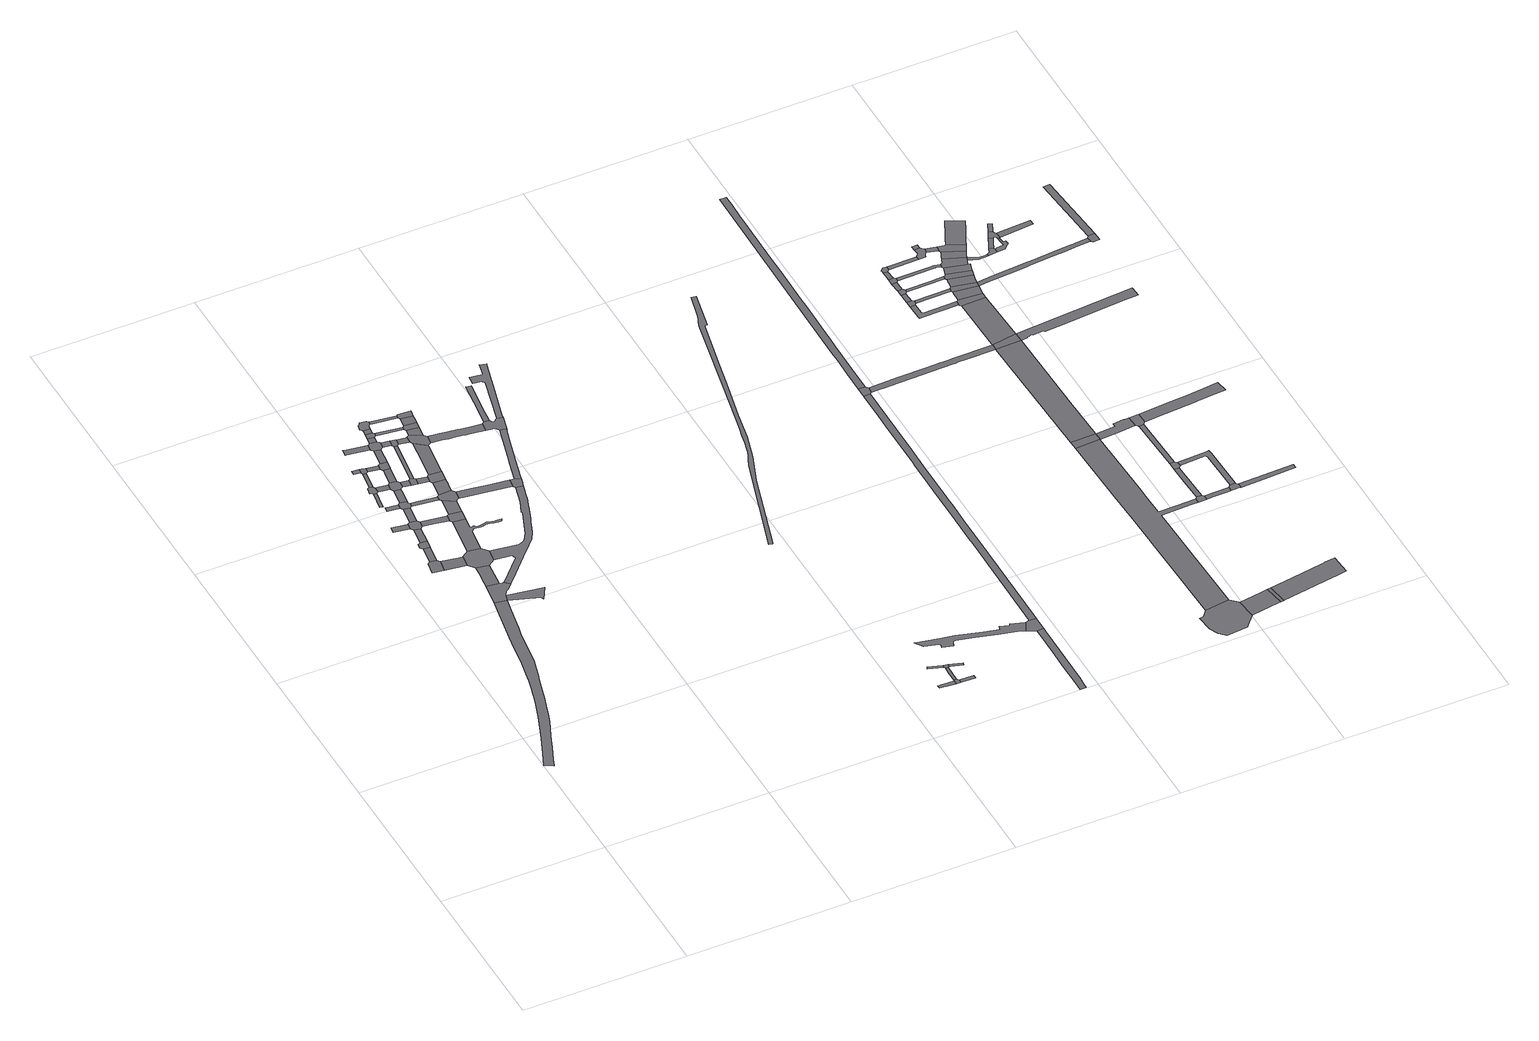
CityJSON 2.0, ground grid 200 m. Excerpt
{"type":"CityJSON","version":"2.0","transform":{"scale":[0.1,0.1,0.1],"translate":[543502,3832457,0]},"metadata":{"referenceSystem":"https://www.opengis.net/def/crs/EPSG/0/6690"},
"CityObjects":{
"road1":{"type":"Road","attributes":{"RoadStructureAttribute.sectionType":"1"},"geometry":[{"type":"MultiSurface","lod":"1","boundaries":[[[0,1,2,3,4,5,6,7,8,9,10,11,12,13,14,15,16,17,18,19,20,21,22,23,24,25,26,27,28,29,30,31,32,33,34,35,36,37,38,39]]]}]},
"road2":{"type":"Road","geometry":[{"type":"MultiSurface","lod":"1","boundaries":[[[40,41,42,43,44,45]]]}]},
"road3":{"type":"Road","attributes":{"RoadStructureAttribute.sectionType":"1"},"geometry":[{"type":"MultiSurface","lod":"1","boundaries":[[[46,40,45,47]]]}]},
"road4":{"type":"Road","geometry":[{"type":"MultiSurface","lod":"1","boundaries":[[[48,49,50,51,52,46,47,53]]]}]},
"road5":{"type":"Road","attributes":{"RoadStructureAttribute.sectionType":"1"},"geometry":[{"type":"MultiSurface","lod":"1","boundaries":[[[54,55,56,57]]]}]},
"road6":{"type":"Road","attributes":{"RoadStructureAttribute.sectionType":"1"},"geometry":[{"type":"MultiSurface","lod":"1","boundaries":[[[58,44,43,59,60]]]}]},
"road7":{"type":"Road","attributes":{"RoadStructureAttribute.sectionType":"1"},"geometry":[{"type":"MultiSurface","lod":"1","boundaries":[[[61,48,53,62]]]}]},
"road8":{"type":"Road","geometry":[{"type":"MultiSurface","lod":"1","boundaries":[[[63,64,65,0,39,66,67,68,69,70,71,72,73,74,75,76]]]}]},
"road9":{"type":"Road","attributes":{"RoadStructureAttribute.sectionType":"1"},"geometry":[{"type":"MultiSurface","lod":"1","boundaries":[[[77,78,79,80,81,82]]]}]},
"road10":{"type":"Road","geometry":[{"type":"MultiSurface","lod":"1","boundaries":[[[83,57,56,61,62,84,85,86,87]]]}]},
"road11":{"type":"Road","attributes":{"RoadStructureAttribute.sectionType":"1"},"geometry":[{"type":"MultiSurface","lod":"1","boundaries":[[[88,89,90,91,63,76,92]]]}]},
"road12":{"type":"Road","attributes":{"RoadStructureAttribute.sectionType":"1"},"geometry":[{"type":"MultiSurface","lod":"1","boundaries":[[[93,94,95,96]]]}]},
"road13":{"type":"Road","geometry":[{"type":"MultiSurface","lod":"1","boundaries":[[[97,98,99,100,101,102,77,82,103,104,105,106,107]]]}]},
"road14":{"type":"Road","attributes":{"RoadStructureAttribute.sectionType":"1"},"geometry":[{"type":"MultiSurface","lod":"1","boundaries":[[[108,83,87,109]]]}]},
"road15":{"type":"Road","attributes":{"RoadStructureAttribute.sectionType":"1"},"geometry":[{"type":"MultiSurface","lod":"1","boundaries":[[[110,111,112,66,39]]]}]},
"road16":{"type":"Road","attributes":{"RoadStructureAttribute.sectionType":"1"},"geometry":[{"type":"MultiSurface","lod":"1","boundaries":[[[113,97,107,114]]]}]},
"road17":{"type":"Road","geometry":[{"type":"MultiSurface","lod":"1","boundaries":[[[115,116,60,59,117,88,92,118,119,120]]]}]},
"road18":{"type":"Road","attributes":{"RoadStructureAttribute.sectionType":"1"},"geometry":[{"type":"MultiSurface","lod":"1","boundaries":[[[121,122,123,124]]]}]},
"road19":{"type":"Road","geometry":[{"type":"MultiSurface","lod":"1","boundaries":[[[125,126,127,96,95,128,108,109,129,130,131,132,133,134,135]]]}]},
"road20":{"type":"Road","attributes":{"RoadStructureAttribute.sectionType":"1"},"geometry":[{"type":"MultiSurface","lod":"1","boundaries":[[[104,103,136,137]]]}]},
"road21":{"type":"Road","geometry":[{"type":"MultiSurface","lod":"1","boundaries":[[[138,139,124,123,140,141,113,114,142,143,144]]]}]},
"road22":{"type":"Road","attributes":{"RoadStructureAttribute.sectionType":"1"},"geometry":[{"type":"MultiSurface","lod":"1","boundaries":[[[145,85,84,146,147,148]]]}]},
"road23":{"type":"Road","attributes":{"RoadStructureAttribute.sectionType":"1"},"geometry":[{"type":"MultiSurface","lod":"1","boundaries":[[[149,150,151,125,135,152,153,154,155]]]}]},
"road24":{"type":"Road","geometry":[{"type":"MultiSurface","lod":"1","boundaries":[[[156,157,137,136,158,149,155,159,160,161,162,163]]]}]},
"road25":{"type":"Road","attributes":{"RoadStructureAttribute.sectionType":"1"},"geometry":[{"type":"MultiSurface","lod":"1","boundaries":[[[144,143,164,165]]]}]},
"road26":{"type":"Road","attributes":{"RoadStructureAttribute.sectionType":"1"},"geometry":[{"type":"MultiSurface","lod":"1","boundaries":[[[131,130,166,167]]]}]},
"road27":{"type":"Road","attributes":{"RoadStructureAttribute.sectionType":"1"},"geometry":[{"type":"MultiSurface","lod":"1","boundaries":[[[168,169,156,163,170,171]]]}]},
"road28":{"type":"Road","attributes":{"RoadStructureAttribute.sectionType":"1"},"geometry":[{"type":"MultiSurface","lod":"1","boundaries":[[[172,173,174,175,176,177,178,179]]]}]},
"road29":{"type":"Road","attributes":{"RoadStructureAttribute.sectionType":"1"},"geometry":[{"type":"MultiSurface","lod":"1","boundaries":[[[162,161,180,181]]]}]},
"road30":{"type":"Road","geometry":[{"type":"MultiSurface","lod":"1","boundaries":[[[182,183,165,164,184,185,168,171,186]]]}]},
"road31":{"type":"Road","geometry":[{"type":"MultiSurface","lod":"1","boundaries":[[[187,148,147,188,189,190]]]}]},
"road32":{"type":"Road","attributes":{"RoadStructureAttribute.sectionType":"1"},"geometry":[{"type":"MultiSurface","lod":"1","boundaries":[[[188,191,115,120,192,193,194,195,196,197,198,199,200,201,202,203,204,205,206,207,208,209,210,211,212,213,214,215,216,217,218,219,220,221,222,223,224,225,226,227,228,229,230,231,232,233,234,235,189]]]}]},
"road33":{"type":"Road","geometry":[{"type":"MultiSurface","lod":"1","boundaries":[[[236,181,180,237,238,239]]]}]},
"road34":{"type":"Road","attributes":{"RoadStructureAttribute.sectionType":"1"},"geometry":[{"type":"MultiSurface","lod":"1","boundaries":[[[240,182,186,241]]]}]},
"road35":{"type":"Road","attributes":{"RoadStructureAttribute.sectionType":"1"},"geometry":[{"type":"MultiSurface","lod":"1","boundaries":[[[242,243,244,187,190,245]]]}]},
"road36":{"type":"Road","attributes":{"RoadStructureAttribute.sectionType":"1"},"geometry":[{"type":"MultiSurface","lod":"1","boundaries":[[[238,237,246,247]]]}]},
"road37":{"type":"Road","geometry":[{"type":"MultiSurface","lod":"1","boundaries":[[[248,249,250,179,178,251,252,240,241,253,254,255,256,257]]]}]},
"road38":{"type":"Road","geometry":[{"type":"MultiSurface","lod":"1","boundaries":[[[258,259,260,261,167,166,262,242,245,263,264,265,266]]]}]},
"road39":{"type":"Road","attributes":{"RoadStructureAttribute.sectionType":"1"},"geometry":[{"type":"MultiSurface","lod":"1","boundaries":[[[267,248,257,268]]]}]},
"road40":{"type":"Road","attributes":{"RoadStructureAttribute.sectionType":"1"},"geometry":[{"type":"MultiSurface","lod":"1","boundaries":[[[269,236,239,270]]]}]},
"road41":{"type":"Road","attributes":{"RoadStructureAttribute.sectionType":"1"},"geometry":[{"type":"MultiSurface","lod":"1","boundaries":[[[271,272,273,260,259,274,275,276,277,278,279]]]}]},
"road42":{"type":"Road","geometry":[{"type":"MultiSurface","lod":"1","boundaries":[[[280,281,267,268,282,283,284]]]}]},
"road43":{"type":"Road","attributes":{"RoadStructureAttribute.sectionType":"1"},"geometry":[{"type":"MultiSurface","lod":"1","boundaries":[[[285,280,284,286]]]}]},
"road44":{"type":"Road","attributes":{"RoadStructureAttribute.sectionType":"1"},"geometry":[{"type":"MultiSurface","lod":"1","boundaries":[[[287,288,289,290,291,292,293,294,295,296,297,298,299,300,301,119,118,302,303,304,72,71,305,306,307,308,309,310,311,312,313,314,315,316,317,318,319,320,321,322,323]]]}]},
"road45":{"type":"Road","attributes":{"RoadStructureAttribute.sectionType":"1"},"geometry":[{"type":"MultiSurface","lod":"1","boundaries":[[[324,255,254,325,326,327]]]}]},
"road46":{"type":"Road","geometry":[{"type":"MultiSurface","lod":"1","boundaries":[[[328,329,330,247,246,271,279,331,332]]]}]},
"road47":{"type":"Road","geometry":[{"type":"MultiSurface","lod":"1","boundaries":[[[333,334,335,336,337,338,339,285,286,340,341,342,343]]]}]},
"road48":{"type":"Road","geometry":[{"type":"MultiSurface","lod":"1","boundaries":[[[344,327,326,345,346,269,270,347,348]]]}]},
"road49":{"type":"Road","attributes":{"RoadStructureAttribute.sectionType":"1"},"geometry":[{"type":"MultiSurface","lod":"1","boundaries":[[[283,282,349,350]]]}]},
"road50":{"type":"Road","attributes":{"RoadStructureAttribute.sectionType":"1"},"geometry":[{"type":"MultiSurface","lod":"1","boundaries":[[[351,352,348,347,353,354,355,356]]]}]},
"road51":{"type":"Road","attributes":{"RoadStructureAttribute.sectionType":"1"},"geometry":[{"type":"MultiSurface","lod":"1","boundaries":[[[357,358,359,360,361,328,332,362,363,364,365]]]}]},
"road52":{"type":"Road","attributes":{"RoadStructureAttribute.sectionType":"1"},"geometry":[{"type":"MultiSurface","lod":"1","boundaries":[[[366,342,341,367,368,369]]]}]},
"road53":{"type":"Road","attributes":{"RoadStructureAttribute.sectionType":"1"},"geometry":[{"type":"MultiSurface","lod":"1","boundaries":[[[370,371,266,265,372,373,374]]]}]},
"road54":{"type":"Road","geometry":[{"type":"MultiSurface","lod":"1","boundaries":[[[375,356,355,357,365,376,377,378]]]}]},
"road55":{"type":"Road","attributes":{"RoadStructureAttribute.sectionType":"1"},"geometry":[{"type":"MultiSurface","lod":"1","boundaries":[[[379,375,378,380,381]]]}]},
"road56":{"type":"Road","geometry":[{"type":"MultiSurface","lod":"1","boundaries":[[[382,383,350,349,379,381,384,385,386]]]}]},
"road57":{"type":"Road","attributes":{"RoadStructureAttribute.sectionType":"1"},"geometry":[{"type":"MultiSurface","lod":"1","boundaries":[[[387,382,386,388,389]]]}]},
"road58":{"type":"Road","geometry":[{"type":"MultiSurface","lod":"1","boundaries":[[[390,391,369,368,392,387,389,393,394,395,396]]]}]},
"road59":{"type":"Road","geometry":[{"type":"MultiSurface","lod":"1","boundaries":[[[374,373,287,323,397,398,399,400]]]}]},
"road60":{"type":"Road","attributes":{"RoadStructureAttribute.sectionType":"1"},"geometry":[{"type":"MultiSurface","lod":"1","boundaries":[[[401,402,403,404,405,377,376,406,407,408,409,410,411,412,413,414,415]]]}]},
"road61":{"type":"Road","attributes":{"RoadStructureAttribute.sectionType":"1"},"geometry":[{"type":"MultiSurface","lod":"1","boundaries":[[[416,417,418,419,420,400,399,421,422,423,424,425,426,427]]]}]},
"road62":{"type":"Road","geometry":[{"type":"MultiSurface","lod":"1","boundaries":[[[428,429,415,414,430,431,432,416,427,433,434,435,436,437,438,439,440]]]}]},
"road63":{"type":"Road","attributes":{"RoadStructureAttribute.sectionType":"1"},"geometry":[{"type":"MultiSurface","lod":"1","boundaries":[[[441,442,428,440,443,444,445]]]}]},
"road64":{"type":"Road","geometry":[{"type":"MultiSurface","lod":"1","boundaries":[[[446,447,448,449,450,451,452,453,454,455,456,457,458,435,434,459,460,461,462,463,464,465,466,467,468,469]]]}]},
"road65":{"type":"Road","geometry":[{"type":"MultiSurface","lod":"1","boundaries":[[[470,471,472,473,474,475,476]]]}]},
"road66":{"type":"Road","geometry":[{"type":"MultiSurface","lod":"1","boundaries":[[[477,478,479,480]]]}]},
"road67":{"type":"Road","geometry":[{"type":"MultiSurface","lod":"1","boundaries":[[[481,482,476,475,483,484,485,486,487]]]}]},
"road68":{"type":"Road","geometry":[{"type":"MultiSurface","lod":"1","boundaries":[[[488,489,481,487,490]]]}]},
"road69":{"type":"Road","geometry":[{"type":"MultiSurface","lod":"1","boundaries":[[[480,479,491,492,488,490,493,494,495]]]}]},
"road70":{"type":"Road","geometry":[{"type":"MultiSurface","lod":"1","boundaries":[[[496,497,498,499,484,483]]]}]},
"road71":{"type":"Road","geometry":[{"type":"MultiSurface","lod":"1","boundaries":[[[500,501,502,495,494]]]}]},
"road72":{"type":"Road","attributes":{"RoadStructureAttribute.sectionType":"1"},"geometry":[{"type":"MultiSurface","lod":"1","boundaries":[[[503,504,505,506,507,508,509,510,511,512,513,514,515,516,517,518,519,520,521,522,523,524,525,526,527,528,529,530,531,532]]]}]},
"road73":{"type":"Road","attributes":{"RoadStructureAttribute.sectionType":"1"},"geometry":[{"type":"MultiSurface","lod":"1","boundaries":[[[533,534,535,536,537,538,539,540,541,542,543,544]]]}]},
"road74":{"type":"Road","attributes":{"RoadStructureAttribute.sectionType":"1"},"geometry":[{"type":"MultiSurface","lod":"1","boundaries":[[[545,546,547,548,549,550,551,552,553,554,555,556,557,558,559,560,561,562,563,564,565,566,567,568,569,570,571,572,573]]]}]},
"road75":{"type":"Road","geometry":[{"type":"MultiSurface","lod":"1","boundaries":[[[574,532,531,533,544,575]]]}]},
"road76":{"type":"Road","attributes":{"RoadStructureAttribute.sectionType":"1"},"geometry":[{"type":"MultiSurface","lod":"1","boundaries":[[[576,577,578,579,580,581,582,583,584,585,586,587,588,574,575,589,590,591,592,593,594,595,596,597,598,599,600]]]}]},
"road77":{"type":"Road","geometry":[{"type":"MultiSurface","lod":"1","boundaries":[[[601,602,576,600,603,604,605]]]}]},
"road78":{"type":"Road","geometry":[{"type":"MultiSurface","lod":"1","boundaries":[[[606,607,608,609,610,611,612,613,614,615,616,617,618,619]]]}]},
"road79":{"type":"Road","attributes":{"RoadStructureAttribute.sectionType":"1"},"geometry":[{"type":"MultiSurface","lod":"1","boundaries":[[[620,621,622,623,601,605,624,625,626,627,628,629,630,631,632,633,634,635,636,637]]]}]},
"road80":{"type":"Road","attributes":{"RoadStructureAttribute.sectionType":"1"},"geometry":[{"type":"MultiSurface","lod":"1","boundaries":[[[638,639,619,618,640,641,642]]]}]},
"road81":{"type":"Road","attributes":{"RoadStructureAttribute.sectionType":"1"},"geometry":[{"type":"MultiSurface","lod":"1","boundaries":[[[643,644,645,646,647,648,649,604,603,650,651,652,653,654,655,656,657,658]]]}]},
"road82":{"type":"Road","geometry":[{"type":"MultiSurface","lod":"1","boundaries":[[[659,638,642,660,661]]]}]},
"road83":{"type":"Road","attributes":{"function":"3","RoadStructureAttribute.sectionType":"1"},"geometry":[{"type":"MultiSurface","lod":"1","boundaries":[[[662,663,664,665,666,667,668,669,670,671,609,608,672,673,674,675,676]]]}]},
"road84":{"type":"Road","geometry":[{"type":"MultiSurface","lod":"1","boundaries":[[[677,667,666,678,679]]]}]},
"road85":{"type":"Road","geometry":[{"type":"MultiSurface","lod":"1","boundaries":[[[680,681,682,683,684,685]]]}]},
"road86":{"type":"Road","attributes":{"RoadStructureAttribute.sectionType":"1"},"geometry":[{"type":"MultiSurface","lod":"1","boundaries":[[[686,687,688,681,680]]]}]},
"road87":{"type":"Road","attributes":{"RoadStructureAttribute.sectionType":"1"},"geometry":[{"type":"MultiSurface","lod":"1","boundaries":[[[689,690,691,692,693,659,661,694,695,696,697]]]}]},
"road88":{"type":"Road","geometry":[{"type":"MultiSurface","lod":"1","boundaries":[[[698,699,700,687,686,701,702,703]]]}]},
"road89":{"type":"Road","attributes":{"function":"3","RoadStructureAttribute.sectionType":"1"},"geometry":[{"type":"MultiSurface","lod":"1","boundaries":[[[704,705,658,677,679]]]}]},
"road90":{"type":"Road","attributes":{"RoadStructureAttribute.sectionType":"1"},"geometry":[{"type":"MultiSurface","lod":"1","boundaries":[[[706,707,700,699]]]}]},
"road91":{"type":"Road","geometry":[{"type":"MultiSurface","lod":"1","boundaries":[[[708,709,710,711,676,675,712,713]]]}]},
"road92":{"type":"Road","geometry":[{"type":"MultiSurface","lod":"1","boundaries":[[[714,715,707,706,716,717]]]}]},
"road93":{"type":"Road","attributes":{"RoadStructureAttribute.sectionType":"1"},"geometry":[{"type":"MultiSurface","lod":"1","boundaries":[[[718,715,714,719]]]}]},
"road94":{"type":"Road","attributes":{"RoadStructureAttribute.sectionType":"1"},"geometry":[{"type":"MultiSurface","lod":"1","boundaries":[[[720,721,683,682,722,723,724,725,726]]]}]},
"road95":{"type":"Road","geometry":[{"type":"MultiSurface","lod":"1","boundaries":[[[727,728,729,730,731,732,718,719,733,734,735]]]}]},
"road96":{"type":"Road","attributes":{"RoadStructureAttribute.sectionType":"1"},"geometry":[{"type":"MultiSurface","lod":"1","boundaries":[[[736,737,738,739,740,709,708]]]}]},
"road97":{"type":"Road","attributes":{"RoadStructureAttribute.sectionType":"1"},"geometry":[{"type":"MultiSurface","lod":"1","boundaries":[[[741,742,743,744,745,746,747,679,678,748,749,750]]]}]},
"road98":{"type":"Road","attributes":{"RoadStructureAttribute.sectionType":"1"},"geometry":[{"type":"MultiSurface","lod":"1","boundaries":[[[751,752,685,684,753]]]}]},
"road99":{"type":"Road","geometry":[{"type":"MultiSurface","lod":"1","boundaries":[[[754,755,756,757,738,737,758,759]]]}]},
"road100":{"type":"Road","attributes":{"RoadStructureAttribute.sectionType":"1"},"geometry":[{"type":"MultiSurface","lod":"1","boundaries":[[[760,713,712,761,762,763]]]}]},
"road101":{"type":"Road","geometry":[{"type":"MultiSurface","lod":"1","boundaries":[[[764,643,658,705]]]}]},
"road102":{"type":"Road","attributes":{"RoadStructureAttribute.sectionType":"1"},"geometry":[{"type":"MultiSurface","lod":"1","boundaries":[[[765,766,767,703,702,768,769,770]]]}]},
"road103":{"type":"Road","attributes":{"RoadStructureAttribute.sectionType":"1"},"geometry":[{"type":"MultiSurface","lod":"1","boundaries":[[[771,772,755,754]]]}]},
"road104":{"type":"Road","attributes":{"RoadStructureAttribute.sectionType":"1"},"geometry":[{"type":"MultiSurface","lod":"1","boundaries":[[[773,735,734,733,774]]]}]},
"road105":{"type":"Road","attributes":{"RoadStructureAttribute.sectionType":"1"},"geometry":[{"type":"MultiSurface","lod":"1","boundaries":[[[775,776,717,716,777,778,779,780,781]]]}]},
"road106":{"type":"Road","attributes":{"function":"3","RoadStructureAttribute.sectionType":"1"},"geometry":[{"type":"MultiSurface","lod":"1","boundaries":[[[782,783,784,785,786,643,764]]]}]},
"road107":{"type":"Road","attributes":{"RoadStructureAttribute.sectionType":"1"},"geometry":[{"type":"MultiSurface","lod":"1","boundaries":[[[787,788,789,759,758,790,791,792,793]]]}]},
"road108":{"type":"Road","geometry":[{"type":"MultiSurface","lod":"1","boundaries":[[[794,795,796,750,749,797,798,772,771,799,800,801]]]}]},
"road109":{"type":"Road","geometry":[{"type":"MultiSurface","lod":"1","boundaries":[[[802,793,792,760,763,803,804,805,806]]]}]},
"road110":{"type":"Road","geometry":[{"type":"MultiSurface","lod":"1","boundaries":[[[807,808,726,725,809,784,783,810,811,812]]]}]},
"road111":{"type":"Road","attributes":{"function":"3","RoadStructureAttribute.sectionType":"1"},"geometry":[{"type":"MultiSurface","lod":"1","boundaries":[[[813,814,815,816,807,812,817]]]}]},
"road112":{"type":"Road","geometry":[{"type":"MultiSurface","lod":"1","boundaries":[[[818,819,751,753,820,821,813,817,822]]]}]},
"road113":{"type":"Road","geometry":[{"type":"MultiSurface","lod":"1","boundaries":[[[823,824,825,826,827,828,829,830,773,774,831,832,833,834,835,836]]]}]},
"road114":{"type":"Road","attributes":{"function":"3","RoadStructureAttribute.sectionType":"1"},"geometry":[{"type":"MultiSurface","lod":"1","boundaries":[[[837,838,839,840,818,822,841,842,843,844]]]}]},
"road115":{"type":"Road","geometry":[{"type":"MultiSurface","lod":"1","boundaries":[[[845,846,827,826]]]}]},
"road116":{"type":"Road","geometry":[{"type":"MultiSurface","lod":"1","boundaries":[[[847,848,849,765,770,850,837,844,851,852]]]}]},
"road117":{"type":"Road","attributes":{"function":"3","RoadStructureAttribute.sectionType":"1"},"geometry":[{"type":"MultiSurface","lod":"1","boundaries":[[[853,854,855,847,852,856,857,858,859]]]}]},
"road118":{"type":"Road","attributes":{"RoadStructureAttribute.sectionType":"1"},"geometry":[{"type":"MultiSurface","lod":"1","boundaries":[[[836,835,860,861,862]]]}]},
"road119":{"type":"Road","geometry":[{"type":"MultiSurface","lod":"1","boundaries":[[[863,864,865,866,867,781,780,868,855,854,853,859,869,870,871]]]}]},
"road120":{"type":"Road","attributes":{"RoadStructureAttribute.sectionType":"1"},"geometry":[{"type":"MultiSurface","lod":"1","boundaries":[[[872,873,806,805,874,875]]]}]},
"road121":{"type":"Road","attributes":{"function":"3","RoadStructureAttribute.sectionType":"1"},"geometry":[{"type":"MultiSurface","lod":"1","boundaries":[[[876,877,878,863,871,879,880,881]]]}]},
"road122":{"type":"Road","geometry":[{"type":"MultiSurface","lod":"1","boundaries":[[[882,883,862,861,884,876,881,885,886,887]]]}]},
"road123":{"type":"Road","attributes":{"RoadStructureAttribute.sectionType":"1"},"geometry":[{"type":"MultiSurface","lod":"1","boundaries":[[[888,889,890,891,892,893,894,794,801,895,896,897,898,899]]]}]},
"road124":{"type":"Road","attributes":{"RoadStructureAttribute.sectionType":"1"},"geometry":[{"type":"MultiSurface","lod":"1","boundaries":[[[900,901,902,903,904,905,871,870,906,907,908]]]}]},
"road125":{"type":"Road","attributes":{"function":"3","RoadStructureAttribute.sectionType":"1"},"geometry":[{"type":"MultiSurface","lod":"1","boundaries":[[[909,910,911,912,887,886,913,914,915,916]]]}]},
"road126":{"type":"Road","attributes":{"RoadStructureAttribute.sectionType":"1"},"geometry":[{"type":"MultiSurface","lod":"1","boundaries":[[[917,918,764,705,919,920,921,922,923,924,925,926,927,928,929,930]]]}]},
"road127":{"type":"Road","geometry":[{"type":"MultiSurface","lod":"1","boundaries":[[[931,932,933,908,907,934,935,936,937,938,939]]]}]},
"road128":{"type":"Road","attributes":{"RoadStructureAttribute.sectionType":"1"},"geometry":[{"type":"MultiSurface","lod":"1","boundaries":[[[940,941,942,943,931,939,944,945,946,947]]]}]},
"road129":{"type":"Road","attributes":{"RoadStructureAttribute.sectionType":"1"},"geometry":[{"type":"MultiSurface","lod":"1","boundaries":[[[948,949,950,951,952,953,937,936,954,955,956,957,958,959,960,961]]]}]},
"road130":{"type":"Road","geometry":[{"type":"MultiSurface","lod":"1","boundaries":[[[962,940,947,963,964,965,966,967,948,961,968,969,970,971,972]]]}]},
"road131":{"type":"Road","attributes":{"RoadStructureAttribute.sectionType":"1"},"geometry":[{"type":"MultiSurface","lod":"1","boundaries":[[[973,974,975,976,977,978,979,980,981,982,983,984,822,817,985,986,987,988,989,990,991,992,993,994,995,996,997,998]]]}]},
"road132":{"type":"Road","geometry":[{"type":"MultiSurface","lod":"1","boundaries":[[[999,962,972,1000,1001]]]}]},
"road133":{"type":"Road","attributes":{"RoadStructureAttribute.sectionType":"1"},"geometry":[{"type":"MultiSurface","lod":"1","boundaries":[[[1002,1003,1004,969,968]]]}]},
"road134":{"type":"Road","geometry":[{"type":"MultiSurface","lod":"1","boundaries":[[[1005,1006,973,998,1007,1008]]]}]},
"road135":{"type":"Road","attributes":{"RoadStructureAttribute.sectionType":"1"},"geometry":[{"type":"MultiSurface","lod":"1","boundaries":[[[1009,1010,1006,1005]]]}]}
},
"vertices":[
[714,4129,0],[712,4112,0],[700,4050,0],[644,3747,0],[606,3551,0],[578,3367,0],[537,3103,0],[506,2941,0],[485,2841,0],[480,2820,0],[452,2703,0],[427,2611,0],[406,2540,0],[374,2436,0],[308,2243,0],[247,2078,0],[181,1918,0],[82,1685,0],[6,1501,0],[100,1441,0],[143,1543,0],[220,1727,0],[289,1894,0],[342,2018,0],[381,2111,0],[426,2236,0],[467,2360,0],[502,2475,0],[542,2612,0],[572,2727,0],[598,2811,0],[598,2812,0],[603,2826,0],[674,3077,0],[710,3306,0],[743,3523,0],[768,3644,0],[782,3716,0],[826,3935,0],[858,4102,0],
[389,5047,0],[357,5024,0],[332,4876,0],[468,4854,0],[492,5003,0],[468,5037,0],
[421,5267,0],[499,5256,0],
[435,5375,0],[417,5363,0],[404,5355,0],[391,5297,0],[404,5284,0],[514,5364,0],
[262,5736,0],[249,5658,0],[441,5627,0],[451,5706,0],
[700,4968,0],[726,4812,0],[749,4960,0],
[467,5597,0],[544,5575,0],
[757,4412,0],[751,4370,0],[725,4202,0],[884,4184,0],[917,4236,0],[941,4256,0],[960,4272,0],[1000,4313,0],[1017,4331,0],[962,4383,0],[953,4389,0],[945,4377,0],[944,4377,0],[906,4393,0],
[337,6314,0],[303,6109,0],[299,6087,0],[337,6082,0],[341,6109,0],[375,6307,0],
[485,5726,0],[574,5606,0],[585,5684,0],[564,5714,0],[563,5715,0],
[792,4734,0],[782,4635,0],[773,4551,0],[764,4470,0],[944,4708,0],
[353,6058,0],[344,5997,0],[494,5974,0],[499,6037,0],
[343,6433,0],[343,6432,0],[318,6417,0],[306,6339,0],[325,6336,0],[328,6330,0],[398,6324,0],[398,6404,0],[396,6404,0],[382,6427,0],[381,6428,0],
[516,5943,0],[595,5936,0],
[1214,3978,0],[1226,3946,0],[1322,4114,0],
[381,6660,0],[418,6656,0],
[833,5018,0],[803,4997,0],[768,4762,0],[1027,4766,0],[1045,4917,0],[982,4997,0],
[296,6758,0],[287,6700,0],[369,6687,0],[378,6745,0],
[530,6057,0],[509,6043,0],[507,6042,0],[503,5961,0],[600,5940,0],[615,5952,0],[624,6000,0],[607,6017,0],[608,6020,0],[608,6023,0],[611,6045,0],
[536,6301,0],[547,6379,0],
[417,6738,0],[407,6740,0],[379,6664,0],[380,6661,0],[420,6657,0],[443,6673,0],[452,6733,0],
[743,5659,0],[730,5580,0],[884,5554,0],[896,5634,0],
[561,6265,0],[555,6224,0],[539,6111,0],[621,6112,0],[635,6213,0],[635,6217,0],[640,6255,0],
[578,6400,0],[557,6386,0],[537,6301,0],[640,6256,0],[650,6262,0],[675,6278,0],[681,6359,0],[659,6393,0],
[584,6650,0],[591,6710,0],
[935,5910,0],[935,5963,0],
[609,6615,0],[600,6550,0],[679,6539,0],[689,6610,0],
[400,7099,0],[371,7104,0],[359,7106,0],[346,7027,0],[358,7025,0],[364,7024,0],[629,6981,0],[640,7059,0],
[768,6263,0],[781,6342,0],
[624,6731,0],[593,6712,0],[585,6650,0],[604,6622,0],[704,6720,0],
[922,5655,0],[904,5524,0],[1052,5503,0],[1071,5635,0],
[881,5359,0],[1023,5294,0],[1033,5294,0],[1039,5297,0],[1047,5307,0],[1049,5313,0],[1051,5317,0],[1071,5316,0],[1147,5311,0],[1162,5312,0],[1178,5315,0],[1207,5321,0],[1223,5324,0],[1235,5325,0],[1245,5324,0],[1257,5320,0],[1288,5312,0],[1301,5307,0],[1325,5304,0],[1340,5304,0],[1354,5302,0],[1393,5300,0],[1402,5327,0],[1357,5330,0],[1341,5332,0],[1326,5332,0],[1308,5334,0],[1296,5338,0],[1265,5347,0],[1250,5351,0],[1236,5353,0],[1220,5352,0],[1201,5349,0],[1172,5342,0],[1159,5340,0],[1146,5339,0],[1129,5340,0],[1107,5343,0],[1095,5346,0],[1089,5350,0],[1085,5356,0],[1082,5364,0],[1074,5365,0],[1073,5354,0],[1032,5360,0],
[806,6359,0],[847,6250,0],[860,6330,0],[845,6354,0],
[654,6947,0],[733,6932,0],
[957,5892,0],[947,5824,0],[923,5655,0],[1095,5808,0],
[976,6229,0],[987,6309,0],
[674,7082,0],[651,7066,0],[641,7059,0],[631,6981,0],[638,6971,0],[756,6949,0],[767,6957,0],[779,7036,0],[769,7046,0],[752,7064,0],
[1122,5989,0],[1120,5991,0],[969,5984,0],[954,5974,0],[952,5897,0],[1102,5815,0],[1133,5841,0],[1135,5841,0],[1152,5949,0],
[684,7157,0],[763,7146,0],
[885,6919,0],[924,6912,0],
[999,6195,0],[988,6116,0],[970,5990,0],[1130,6056,0],[1135,6092,0],[1137,6100,0],[1140,6117,0],[1144,6147,0],[1148,6181,0],
[694,7227,0],[691,7209,0],[785,7161,0],[790,7201,0],[774,7222,0],
[703,7295,0],[783,7290,0],
[1772,5720,0],[1707,5488,0],[1647,5338,0],[1658,5333,0],[1654,5324,0],[1647,5306,0],[1528,5005,0],[1497,4949,0],[1484,4931,0],[1480,4926,0],[1474,4918,0],[1445,4890,0],[1444,4890,0],[1429,4884,0],[1392,4870,0],[1240,4738,0],[1253,4689,0],[1254,4687,0],[1053,4368,0],[1076,4392,0],[1334,4661,0],[1467,4800,0],[1474,4807,0],[1544,4880,0],[1608,4991,0],[1648,5097,0],[1649,5100,0],[1666,5142,0],[1688,5194,0],[1724,5285,0],[1742,5336,0],[1766,5403,0],[1787,5464,0],[1800,5504,0],[1821,5573,0],[1840,5636,0],[1859,5708,0],
[786,7034,0],[770,6956,0],[871,6940,0],[883,7018,0],
[1018,6331,0],[1012,6327,0],[988,6310,0],[1149,6185,0],[1167,6316,0],
[721,7429,0],[719,7411,0],[696,7395,0],[688,7389,0],[678,7329,0],[686,7318,0],[698,7301,0],[789,7341,0],[812,7358,0],[818,7398,0],[801,7419,0],
[945,7008,0],[875,6935,0],[885,6921,0],[944,6927,0],[957,7006,0],
[1108,7117,0],[1113,7157,0],
[1076,6986,0],[1067,6987,0],[945,6928,0],[1062,6907,0],[1071,6905,0],[1078,6985,0],
[1093,6873,0],[1081,6788,0],[1073,6727,0],[1056,6605,0],[1038,6473,0],[1169,6337,0],[1199,6551,0],[1226,6744,0],[1229,6765,0],
[852,7393,0],[847,7353,0],[1133,7314,0],[1139,7354,0],
[1500,5898,0],[1332,5922,0],[1642,5766,0],[1752,5750,0],[1767,5859,0],
[1112,7008,0],[1270,6792,0],[1284,6901,0],[1253,6939,0],
[1123,7096,0],[1259,6988,0],[1272,7076,0],
[1134,7171,0],[1127,7166,0],[1273,7088,0],[1280,7138,0],[1283,7160,0],
[1151,7295,0],[1294,7242,0],[1299,7276,0],
[1162,7368,0],[1151,7361,0],[1149,7297,0],[1301,7291,0],[1303,7305,0],[1307,7331,0],[1310,7356,0],
[1869,5745,0],[1872,5755,0],[1892,5832,0],[1820,5852,0],
[1752,6839,0],[1672,6849,0],[1631,6855,0],[1512,6871,0],[1429,6882,0],[1405,6774,0],[1437,6770,0],[1477,6765,0],[1559,6753,0],[1633,6744,0],[1677,6737,0],[1717,6732,0],[1820,6719,0],[1898,6709,0],[1913,6817,0],
[2037,6644,0],[1921,6220,0],[1895,6125,0],[1823,5862,0],[1822,5859,0],[1895,5842,0],[1970,6126,0],[2002,6241,0],[2045,6401,0],[2101,6604,0],[2106,6602,0],[2112,6624,0],
[1943,6842,0],[1929,6831,0],[1930,6704,0],[2005,6694,0],[2037,6645,0],[2115,6634,0],[2163,6810,0],[2093,6830,0],[2075,6816,0],[2052,6798,0],[2031,6801,0],[2026,6802,0],[2003,6834,0],
[2022,7441,0],[1988,7181,0],[2033,7056,0],[2058,7251,0],[2082,7433,0],
[2319,7703,0],[2313,7672,0],[2312,7668,0],[2283,7556,0],[2281,7550,0],[2280,7546,0],[2128,7566,0],[2113,7458,0],[2223,7442,0],[2227,7437,0],[2242,7415,0],[2245,7412,0],[2096,6840,0],[2169,6832,0],[2162,6834,0],[2163,6836,0],[2260,7186,0],[2319,7403,0],[2325,7423,0],[2340,7482,0],[2355,7537,0],[2390,7665,0],[2395,7682,0],[2321,7703,0],
[4465,752,0],[4450,752,0],[4428,756,0],[4431,709,0],[4528,700,0],[4621,693,0],[4623,743,0],
[4462,1082,0],[4450,1054,0],[4620,998,0],[4630,1031,0],
[4628,766,0],[4628,748,0],[4677,692,0],[4678,739,0],[4670,741,0],[4663,751,0],[4660,766,0],
[4633,975,0],[4629,876,0],[4666,974,0],
[4628,993,0],[4633,986,0],[4671,981,0],[4678,984,0],[4687,1014,0],
[4691,691,0],[4776,687,0],[4851,683,0],[4855,735,0],
[4691,981,0],[4836,935,0],[4843,968,0],
[5582,1311,0],[5575,1294,0],[5462,1327,0],[5445,1274,0],[5410,1286,0],[5269,1322,0],[5102,1370,0],[4964,1407,0],[4798,1437,0],[4513,1497,0],[4579,1403,0],[4744,1354,0],[4754,1347,0],[4759,1340,0],[4757,1329,0],[4747,1297,0],[4873,1263,0],[4895,1313,0],[4902,1323,0],[4917,1331,0],[4937,1336,0],[4952,1334,0],[4967,1329,0],[5150,1283,0],[5395,1218,0],[5606,1165,0],[5656,1151,0],[5669,1144,0],[5687,1135,0],[5747,1259,0],
[5798,1081,0],[5793,692,0],[5791,412,0],[5789,172,0],[5787,10,0],[5863,9,0],[5866,102,0],[5869,185,0],[5869,195,0],[5869,197,0],[5879,1026,0],[5880,1080,0],
[4879,7664,0],[4802,7351,0],[4783,7311,0],[4766,7268,0],[4749,7223,0],[4737,7173,0],[4708,7045,0],[4522,6153,0],[4381,5492,0],[4357,5387,0],[4333,5272,0],[4314,5192,0],[4292,5114,0],[4265,5054,0],[4238,4993,0],[4207,4918,0],[4187,4850,0],[3820,3658,0],[3864,3645,0],[3867,3655,0],[4167,4655,0],[4303,5017,0],[4400,5340,0],[4469,5695,0],[4572,6154,0],[4677,6625,0],[4801,7181,0],[4831,7179,0],[4933,7653,0],
[5800,1269,0],[5881,1268,0],
[5831,5372,0],[5830,5061,0],[5829,5001,0],[5826,4733,0],[5825,4371,0],[5823,4153,0],[5822,4104,0],[5819,3781,0],[5818,3510,0],[5815,3209,0],[5812,2771,0],[5811,2665,0],[5801,1368,0],[5882,1329,0],[5891,2665,0],[5892,2709,0],[5894,3071,0],[5896,3348,0],[5897,3417,0],[5898,3542,0],[5900,3767,0],[5902,4059,0],[5904,4350,0],[5907,4741,0],[5911,5372,0],
[5832,5507,0],[5831,5385,0],[5935,5392,0],[5940,5472,0],[5912,5501,0],
[7974,522,0],[7911,583,0],[7893,600,0],[7591,556,0],[7531,482,0],[7476,474,0],[7496,268,0],[7541,157,0],[7618,84,0],[7879,113,0],[7899,137,0],[7968,217,0],[8006,261,0],[7984,512,0],
[5872,8968,0],[5839,6164,0],[5838,6022,0],[5835,5781,0],[5914,5734,0],[5919,6165,0],[5920,6237,0],[5922,6359,0],[5925,6597,0],[5929,6949,0],[5931,7121,0],[5934,7348,0],[5937,7648,0],[5939,7851,0],[5945,8423,0],[5947,8638,0],[5951,8829,0],[5951,8960,0],
[8345,568,0],[8265,556,0],[8014,263,0],[8365,317,0],[8384,320,0],
[7465,5498,0],[6975,5491,0],[6928,5489,0],[6879,5490,0],[6833,5488,0],[6661,5484,0],[6318,5479,0],[6016,5393,0],[6099,5394,0],[6167,5396,0],[6937,5409,0],[6969,5409,0],[6976,5410,0],[7004,5411,0],[7084,5412,0],[7464,5418,0],
[8387,575,0],[8426,324,0],[8425,327,0],
[8083,2240,0],[7851,2234,0],[7843,2530,0],[7842,2685,0],[7814,3584,0],[7513,3573,0],[7514,3573,0],[7514,3572,0],[7540,2682,0],[7550,2257,0],[7878,1207,0],[7853,2174,0],[8233,2183,0],[8314,2185,0],[8312,2245,0],
[7510,3687,0],[7818,3585,0],[7813,3686,0],
[6999,6541,0],[6937,6539,0],[6939,6459,0],[7000,6460,0],[7019,6482,0],[7023,6522,0],
[6995,6672,0],[6934,6671,0],[6936,6601,0],
[9232,706,0],[9112,687,0],[9080,682,0],[9062,679,0],[8687,621,0],[8734,375,0],[9082,429,0],[9101,432,0],[9248,456,0],
[7002,6745,0],[6993,6754,0],[6932,6752,0],[7004,6681,0],[7016,6693,0],[7017,6732,0],
[7800,4276,0],[7777,5427,0],
[6989,6882,0],[6928,6881,0],
[8395,2272,0],[8335,2271,0],[8326,2260,0],[8321,2255,0],[8417,2188,0],[8415,2249,0],
[6987,6963,0],[6926,6960,0],[7009,6903,0],[7009,6944,0],
[6926,7086,0],[6979,7085,0],
[7026,6304,0],[7004,6323,0],[6944,6269,0],[6945,6242,0],[6996,6243,0],[7424,6250,0],[7432,6310,0],
[6967,7162,0],[6963,7162,0],[6955,7162,0],[6954,7162,0],[6919,7127,0],[6927,7119,0],[7004,7108,0],[7004,7159,0],[7004,7163,0],
[8382,2690,0],[8380,2784,0],[8320,2782,0],[8322,2689,0],[8328,2506,0],
[8193,3760,0],[8193,3762,0],[8193,3764,0],[8058,3755,0],[8058,3754,0],[8061,3704,0],[8057,3704,0],[8065,3604,0],[8263,3619,0],[8256,3763,0],
[7461,6531,0],[7454,6531,0],[7447,6490,0],
[8375,2894,0],[8316,2892,0],[8317,2860,0],[8319,2815,0],[8406,2815,0],[8396,2871,0],
[8720,2257,0],[8491,2190,0],[8691,2195,0],[8721,2196,0],
[7767,5545,0],
[7491,6742,0],[7372,6739,0],[7358,6739,0],[7358,6699,0],[7373,6699,0],[7483,6701,0],
[8353,3595,0],[8294,3590,0],
[7368,7166,0],[7370,7117,0],
[7477,6950,0],[7430,6950,0],[7431,6910,0],[7475,6911,0],[7478,6910,0],[7536,6896,0],[7547,6935,0],
[7749,6184,0],[7748,6231,0],[7447,6223,0],[7449,6179,0],[7465,5518,0],
[8797,2845,0],[8795,2892,0],[8774,2891,0],[8721,2831,0],[8739,2809,0],[8751,2286,0],[8814,2288,0],
[8376,3769,0],[8354,3768,0],[8279,3764,0],[8285,3599,0],[8290,3593,0],[8353,3599,0],[8355,3600,0],[8383,3628,0],
[8814,2277,0],[8753,2197,0],[8806,2198,0],[8839,2199,0],[8837,2260,0],
[7459,6330,0],[7440,6310,0],[7433,6240,0],[7746,6276,0],[7747,6284,0],[7749,6306,0],
[7465,6470,0],[7461,6429,0],[7459,6364,0],[7459,6340,0],[7759,6433,0],
[7481,6552,0],[7466,6536,0],[7454,6481,0],[7462,6473,0],[7767,6495,0],
[7491,7245,0],[7490,7245,0],[7486,7250,0],[7465,7280,0],[7400,7277,0],[7401,7249,0],[7403,7207,0],[7403,7204,0],[7409,7118,0],[7461,7120,0],[7467,7151,0],[7469,7157,0],[7493,7180,0],[7507,7241,0],
[7500,6679,0],[7496,6660,0],[7492,6633,0],[7491,6627,0],[7769,6505,0],[7773,6523,0],[7778,6548,0],[7793,6615,0],
[7462,7335,0],[7397,7332,0],
[7520,6761,0],[7512,6754,0],[7499,6742,0],[7492,6690,0],[7793,6617,0],[7811,6696,0],
[7739,6820,0],[7737,6820,0],[7552,6871,0],[7814,6712,0],[7840,6798,0],[7829,6798,0],[7813,6799,0],
[7623,7149,0],[7631,7148,0],[7638,7212,0],
[7598,7009,0],[7592,6995,0],[7575,6949,0],[7554,6937,0],[7549,6934,0],[7542,6886,0],[7831,6854,0],[7834,6862,0],[7854,6910,0],
[9513,2281,0],[9064,2267,0],[9065,2205,0],[9517,2219,0],
[7644,7120,0],[7630,7089,0],[7611,7044,0],[7868,6946,0],[7885,6985,0],[7894,7006,0],
[7725,7192,0],[7669,7204,0],[7638,7132,0],[7912,7043,0],[7940,7102,0],[7740,7199,0],
[9382,3850,0],[9204,3835,0],[9049,3820,0],[9000,3813,0],[8789,3796,0],[8643,3790,0],[8390,3770,0],[8655,3648,0],[9023,3676,0],[9050,3679,0],[9225,3693,0],[9402,3705,0],
[8049,6853,0],[8029,6853,0],[8014,6850,0],[7989,6853,0],[7959,6860,0],[7929,6872,0],[7955,6819,0],[8076,6829,0],[8074,6858,0],
[7907,7553,0],[7813,7356,0],[7763,7248,0],[7762,7245,0],[7961,7146,0],[7964,7152,0],[8047,7328,0],[8109,7457,0],
[9241,5656,0],[9031,5641,0],[7853,5432,0],[7862,5445,0],[7882,5447,0],[7902,5457,0],[7929,5459,0],[7930,5445,0],[8059,5456,0],[8076,5441,0],[8323,5457,0],[8510,5470,0],[9032,5512,0],[9248,5527,0],
[8134,6934,0],[8109,6879,0],[8091,6864,0],[8134,6834,0],[8179,6839,0],[8192,6841,0],[8186,6897,0],[8178,6902,0],[8181,6912,0],
[8202,7082,0],[8185,7045,0],[8180,7032,0],[8176,7025,0],[8219,6995,0],[8221,6999,0],[8223,7004,0],[8249,7060,0],
[8292,7039,0],[8298,6973,0],[8302,6930,0],[8303,6913,0],[8213,6902,0],[8196,6900,0],[8229,6845,0],[8294,6851,0],[8340,6896,0],[8358,6914,0],[8353,6966,0],[8323,6963,0],[8322,6973,0],[8314,7038,0],
[8250,7185,0],[8259,7073,0],[8269,7075,0],[8282,7075,0],[8287,7073,0],[8289,7065,0],[8327,7040,0],[8319,7121,0],[8304,7131,0],[8298,7148,0],[8298,7163,0],
[9171,6606,0],[9169,6606,0],[9117,6602,0],[9021,6594,0],[8996,6592,0],[8959,6589,0],[8794,6576,0],[8545,6556,0],[8535,6556,0],[8365,6542,0],[8207,6530,0],[7998,6514,0],[7761,6434,0],[7765,6434,0],[7852,6441,0],[8046,6456,0],[8209,6469,0],[8369,6483,0],[8420,6487,0],[8534,6496,0],[8676,6507,0],[8843,6520,0],[9022,6535,0],[9173,6546,0],[9174,6545,0],[9178,6542,0],
[8303,7299,0],[8308,7188,0],[8347,7278,0],
[8746,7083,0],[8741,7144,0],[8342,7122,0],
[9273,6638,0],[9193,6632,0],[9202,6524,0],[9281,6530,0],
[9197,7580,0],[9118,7573,0]
]}
